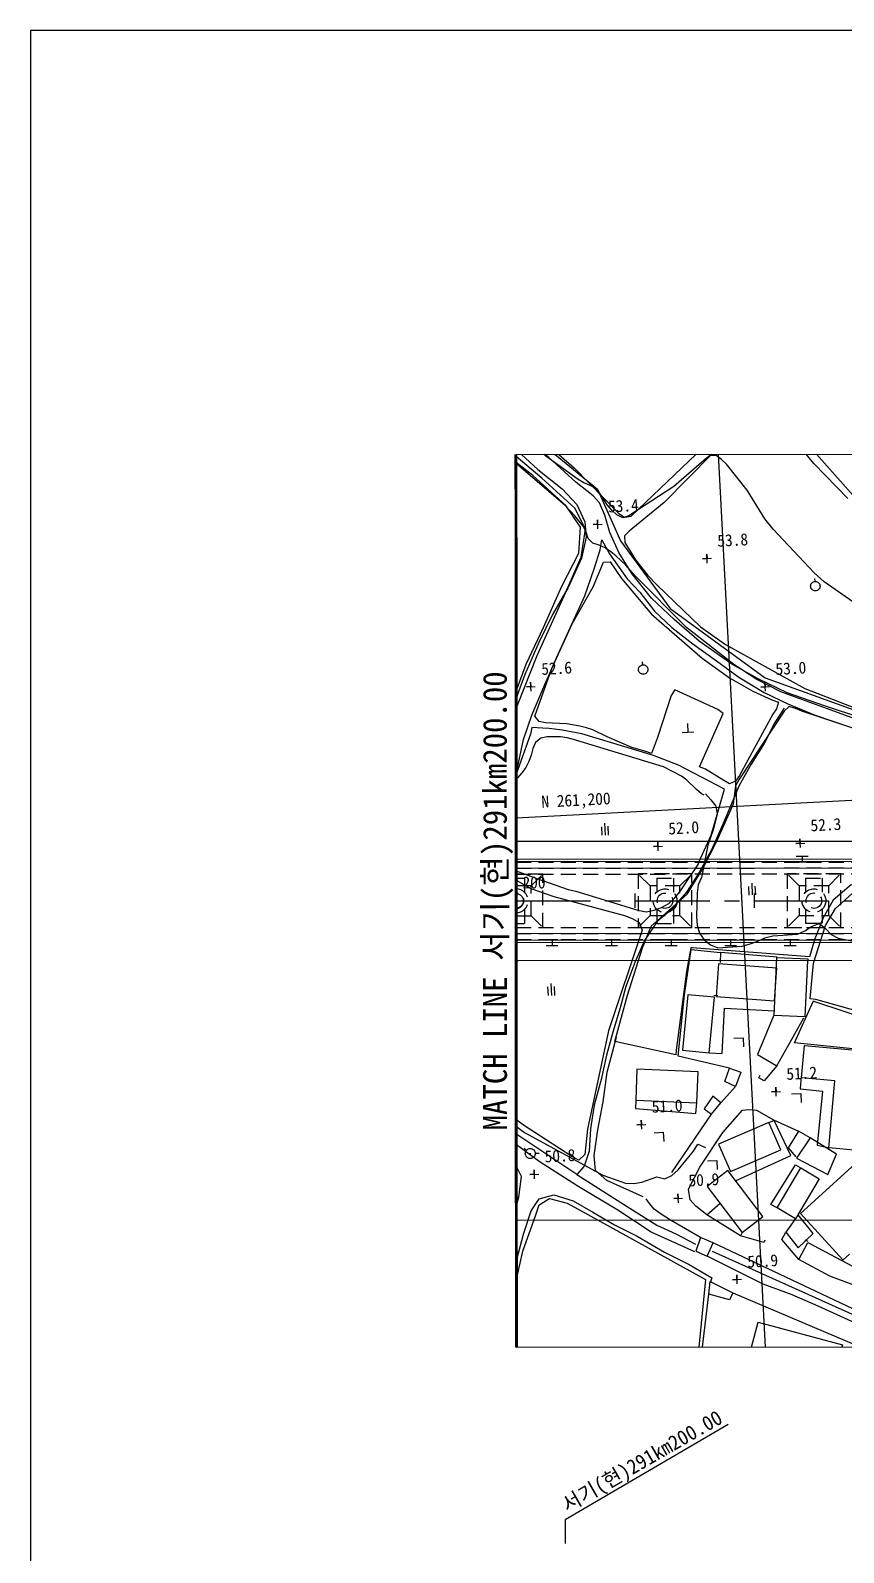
# Model space of a CAD drawing. Header units: millimetres. Extents: x 6886 to 7682, y 1103 to 1810.
# Drawn here: x 6885.9 to 7022.4, y 1363.4 to 1619.1 of the extents above; entities that cross this region are included whole.
import ezdxf
from ezdxf.enums import TextEntityAlignment as Align
from ezdxf.xclip import XClip

# ---------------------------------------------------------------- set-up
doc = ezdxf.new("R2010")
doc.units = ezdxf.units.MM
doc.header["$LTSCALE"] = 10
doc.header["$MEASUREMENT"] = 0
doc.header["$XCLIPFRAME"] = 2
for name, pattern in [('A-CENTR01', [2, 1.25, -0.25, 0.25, -0.25]), ('CENTER', [2, 1.25, -0.25, 0.25, -0.25]), ('DASHED2', [0.375, 0.25, -0.125]), ('HIDDEN', [0.375, 0.25, -0.125])]:
    doc.linetypes.add(name, pattern=pattern)
for name, color, linetype in [('TN-MACL', 6, 'A-CENTR01'), ('TZ-BASE', 253, 'Continuous'), ('TZ-CABL', 4, 'Continuous'), ('TZ-LEAL', 1, 'Continuous'), ('TZ-LEAT', 3, 'Continuous')]:
    doc.layers.add(name, color=color, linetype=linetype)
doc.layers.add('TX-PAPR', color=2, linetype='Continuous', plot=False)
doc.styles.add('GHS', font='GulimChe.ttf')
doc.styles.add('GUL', font='GulimChe.ttf')
doc.styles.add('굴림체', font='GulimChe.ttf')
doc.linetypes.add('ZIGZAG', pattern='A,0.0001,-0.2,[131,ltypeshp.shx,S=0.2,R=0,X=-0.2,Y=0],-0.4,[131,ltypeshp.shx,S=0.2,R=180,X=0.2,Y=0],-0.2', length=0.8001)

# ---------------------------------------------------------------- blocks, each defined once
blk = doc.blocks.new('JD-4F4DFDFGR14')
at = {"layer": 'TZ-BASE'}
for p, q in [((30.52, 139.35), (48.98, -210.52)), ((19.29, 64.62, -27.64), (43.33, 87.43, -27.64)), ((-0.02, 80.41, -82.75), (13.67, 69.14, -82.75)), ((38.24, 80.51, -29.64), (24.87, 66.89, -29.64)), ((50, 73.47, -29.64), (43.21, 81.67, -29.64)), ((45.26, 80.89, -29.64), (86.6, 34.15, -29.64)), ((5.48, 74.47, -30.97), (0.16, 78.92, -30.97)), ((3.5, 78.17, -27.64), (9.82, 72.68, -27.64)), ((0.05, 74.59, 13.07), (-0.04, 74.67, 13.07)), ((-0.02, 75.85, -31.93), (3.65, 72.44, -31.93)), ((4.29, 71.03, -32.93), (-0.02, 74.65, -32.93)), ((4.98, 74.71, -30.64), (3.4, 76.31, -30.64)), ((10.41, 70.77, -30.64), (4.98, 74.71, -30.64)), ((10.04, 70.31, -30.97), (5.48, 74.47, -30.97)), ((32.45, 74.75, -30.64), (31.57, 74.05, -30.64)), ((33.58, 74.8, -30.64), (32.45, 74.75, -30.64)), ((34.48, 74.12, -30.64), (33.58, 74.8, -30.64)), ((0.05, 73.57, 12.09), (-0.04, 73.64, 12.09)), ((0.05, 73.4, 14.36), (-0.04, 73.48, 14.36)), ((2.78, 71.43, -33.9), (-0.02, 73.63, -33.9)), ((8.31, 66.34, -31.64), (-0.02, 73.46, -31.64)), ((3.65, 72.44, -31.93), (7.74, 69.21, -31.93)), ((9.82, 72.68, -27.64), (17.25, 65.09, -27.64)), ((31.57, 74.05, -30.64), (26.49, 69.63, -30.64)), ((35.33, 73.38, -30.64), (34.48, 74.12, -30.64)), ((38.79, 68.99, -30.64), (35.33, 73.38, -30.64)), ((55.68, 67.61, -29.64), (50, 73.47, -29.64)), ((8.35, 66.43, -33.9), (2.78, 71.43, -33.9)), ((9.85, 65.95, -32.93), (4.29, 71.03, -32.93)), ((7.74, 69.21, -31.93), (10.19, 66.6, -31.93)), ((12.91, 68.06, -30.97), (10.04, 70.31, -30.97)), ((11.39, 70.21, -30.64), (10.41, 70.77, -30.64)), ((12.43, 69.78, -30.64), (11.39, 70.21, -30.64)), ((13.43, 69.26, -30.64), (12.43, 69.78, -30.64)), ((14.13, 68.39, -30.64), (13.43, 69.26, -30.64)), ((13.67, 69.14, -82.75), (17.53, 60.5, -82.75)), ((26.49, 69.63, -30.64), (18.95, 64.69, -30.64)), ((10.19, 66.6, -31.93), (11.54, 63.68, -31.93)), ((14.01, 66.87, -30.97), (12.91, 68.06, -30.97)), ((14.87, 64.79, -30.97), (14.01, 66.87, -30.97)), ((15.35, 66.49, -30.64), (14.13, 68.39, -30.64)), ((16.09, 65.62, -30.64), (15.35, 66.49, -30.64)), ((24.87, 66.89, -29.64), (18.98, 62.08, -29.64)), ((41.75, 64.2, -30.64), (38.79, 68.99, -30.64)), ((9.87, 64.69, -31.64), (8.31, 66.34, -31.64)), ((10.78, 62.79, -33.9), (8.35, 66.43, -33.9)), ((11.66, 62.46, -32.93), (9.85, 65.95, -32.93)), ((11.24, 62.93, -31.64), (9.87, 64.69, -31.64)), ((13.72, 62.51, -31.28), (13.65, 64, -31.28)), ((13.65, 64, -31.28), (13.68, 63.25, -31.28)), ((15.73, 61.88, -30.97), (14.87, 64.79, -30.97)), ((16.88, 64.82, -30.64), (16.09, 65.62, -30.64)), ((17.91, 64.32, -30.64), (16.88, 64.82, -30.64)), ((17.25, 65.09, -27.64), (18.17, 64.46, -27.64)), ((18.95, 64.69, -30.64), (17.91, 64.32, -30.64)), ((18.17, 64.46, -27.64), (19.29, 64.62, -27.64)), ((43.15, 62.45, -30.64), (41.75, 64.2, -30.64)), ((10.55, 58.41, -33.9), (10.78, 62.79, -33.9)), ((10.89, 57.75, -32.93), (11.66, 62.46, -32.93)), ((11.74, 61.94, -31.64), (11.24, 62.93, -31.64)), ((11.54, 63.68, -31.93), (11.75, 61.11, -31.93)), ((12.08, 60.88, -31.64), (11.74, 61.94, -31.64)), ((12.94, 63.21, -31.28), (14.43, 63.29, -31.28)), ((13.68, 63.25, -31.28), (12.94, 63.21, -31.28)), ((17.24, 58.54, -30.97), (15.73, 61.88, -30.97)), ((18.98, 62.08, -29.64), (18.18, 61.29, -29.64)), ((50.05, 55.09, -30.64), (43.15, 62.45, -30.64)), ((11.75, 61.11, -31.93), (10.97, 57.55, -31.93)), ((12.87, 60.08, -31.64), (12.08, 60.88, -31.64)), ((13.95, 59.75, -31.64), (12.87, 60.08, -31.64)), ((13.18, 55.96, -31.93), (14.13, 58.99, -31.93)), ((14.97, 59.28, -31.64), (13.95, 59.75, -31.64)), ((14.13, 58.99, -31.93), (14.4, 60.64, -31.93)), ((14.4, 60.64, -31.93), (15.68, 58.29, -31.93)), ((15.89, 58.65, -31.64), (14.97, 59.28, -31.64)), ((17.53, 60.5, -82.75), (25.88, 49.1, -82.75)), ((18.18, 61.29, -29.64), (18.27, 60.18, -29.64)), ((18.27, 60.18, -29.64), (20.06, 57.31, -29.64)), ((7.66, 52.84, -33.9), (10.55, 58.41, -33.9)), ((8.08, 51.26, -32.93), (10.89, 57.75, -32.93)), ((10.97, 57.55, -31.93), (8.73, 52.66, -31.93)), ((12.93, 52.76, -31.64), (14.67, 56.9, -31.64)), ((14.67, 56.9, -31.64), (15.81, 56.95, -31.64)), ((15.68, 58.29, -31.93), (18.67, 54.11, -31.93)), ((15.81, 56.95, -31.64), (17.71, 54.13, -31.64)), ((16.76, 57.96, -31.64), (15.89, 58.65, -31.64)), ((18.41, 56.38, -31.64), (16.76, 57.96, -31.64)), ((19.43, 55, -30.97), (17.24, 58.54, -30.97)), ((19.9, 54.71, -31.64), (18.41, 56.38, -31.64)), ((20.06, 57.31, -29.64), (22.13, 54.68, -29.64)), ((31.3, 57.46, -30.83), (32.8, 57.54, -30.83)), ((32.05, 57.5, -30.83), (31.3, 57.46, -30.83)), ((32.09, 56.75, -30.83), (32.01, 58.25, -30.83)), ((32.01, 58.25, -30.83), (32.05, 57.5, -30.83)), ((11.55, 51.23, -31.93), (13.18, 55.96, -31.93)), ((17.71, 54.13, -31.64), (22.75, 48.14, -31.64)), ((18.67, 54.11, -31.93), (20.78, 51.85, -31.93)), ((22.75, 50.87, -30.97), (19.43, 55, -30.97)), ((28.62, 45.92, -31.64), (19.9, 54.71, -31.64)), ((22.13, 54.68, -29.64), (23.66, 53.01, -29.64)), ((51.74, 53.61, -30.64), (50.05, 55.09, -30.64)), ((50.2, 53.64, -29.88), (50.15, 54.15, -29.88)), ((3.55, 41.19, -32.93), (8.08, 51.26, -32.93)), ((4.59, 45.92, -33.9), (7.66, 52.84, -33.9)), ((8.73, 52.66, -31.93), (6.11, 48.11, -31.93)), ((9.41, 46.58, -31.93), (11.55, 51.23, -31.93)), ((9.43, 46.52, -31.64), (12.93, 52.76, -31.64)), ((20.78, 51.85, -31.93), (23.25, 48.69, -31.93)), ((23.66, 53.01, -29.64), (30.95, 46.04, -29.64)), ((59.11, 48.46, -30.64), (51.74, 53.61, -30.64)), ((699.99, 50.79), (0.01, 13.87)), ((26.51, 47.27, -30.97), (22.75, 50.87, -30.97)), ((23.25, 48.69, -31.93), (26.13, 45.9, -31.93)), ((25.88, 49.1, -82.75), (41.8, 37.44, -82.75)), ((6.11, 48.11, -31.93), (3.83, 43.4, -31.93)), ((5.99, 39.02, -31.64), (9.43, 46.52, -31.64)), ((7.07, 41.42, -31.93), (9.41, 46.58, -31.93)), ((22.75, 48.14, -31.64), (31.24, 40.76, -31.64)), ((30.75, 43.63, -30.97), (26.51, 47.27, -30.97)), ((30.95, 46.04, -29.64), (35.13, 43.08, -29.64)), ((1.7, 39.75, -33.9), (4.59, 45.92, -33.9)), ((26.13, 45.9, -31.93), (29.65, 43.19, -31.93)), ((36.58, 39.69, -31.64), (28.62, 45.92, -31.64)), ((36.21, 39.74, -30.97), (30.75, 43.63, -30.97)), ((0.24, 32.87, -32.93), (3.55, 41.19, -32.93)), ((3.83, 43.4, -31.93), (1.46, 38.03, -31.93)), ((4.79, 36.32, -31.93), (7.07, 41.42, -31.93)), ((29.65, 43.19, -31.93), (33.67, 40.33, -31.93)), ((35.13, 43.08, -29.64), (48.5, 35.69, -29.64)), ((0, 35.2, -33.9), (1.7, 39.75, -33.9)), ((3.15, 31, -31.64), (5.99, 39.02, -31.64)), ((21.29, 39.62, -31.54), (21.24, 40.14, -31.54)), ((31.24, 40.76, -31.64), (35.82, 37.49, -31.64)), ((33.67, 40.33, -31.93), (37.37, 37.58, -31.93)), ((40.62, 37.27, -30.97), (36.21, 39.74, -30.97)), ((40.43, 37.16, -31.64), (36.58, 39.69, -31.64)), ((1.46, 38.03, -31.93), (0, 34.07, -31.93)), ((1.72, 35.93, -32.09), (3.22, 36.01, -32.09)), ((2.47, 35.97, -32.09), (1.72, 35.93, -32.09)), ((2.51, 35.22, -32.09), (2.43, 36.72, -32.09)), ((2.43, 36.72, -32.09), (2.47, 35.97, -32.09)), ((2.64, 31.2, -31.93), (4.79, 36.32, -31.93)), ((35.82, 37.49, -31.64), (39.76, 35.23, -31.64)), ((37.37, 37.58, -31.93), (41.65, 34.98, -31.93)), ((44.46, 35.09, -31.64), (40.43, 37.16, -31.64)), ((45.5, 34.94, -30.97), (40.62, 37.27, -30.97)), ((41.07, 35.92, -31.66), (42.56, 35.99, -31.66)), ((41.82, 35.95, -31.66), (41.07, 35.92, -31.66)), ((41.86, 35.21, -31.66), (41.78, 36.7, -31.66)), ((41.78, 36.7, -31.66), (41.82, 35.95, -31.66)), ((41.8, 37.44, -82.75), (57.93, 31.64, -82.75)), ((-0.02, 35.14, 12.09), (0.03, 35.28, 12.09)), ((0.03, 34.15, 14.07), (-0.02, 34.01, 14.07)), ((26.04, 34.52, -31.64), (23.75, 27.43, -31.64)), ((26.67, 35.44, -31.64), (26.04, 34.52, -31.64)), ((33.88, 32.12, -31.64), (26.67, 35.44, -31.64)), ((39.76, 35.23, -31.64), (42.91, 33.77, -31.64)), ((41.65, 34.98, -31.93), (45.6, 33.08, -31.93)), ((42.91, 33.77, -31.64), (44.07, 33.35, -31.64)), ((44.07, 33.35, -31.64), (43.74, 32.27, -31.64)), ((61.39, 28.93, -31.64), (44.46, 35.09, -31.64)), ((51.79, 32.77, -30.97), (45.5, 34.94, -30.97)), ((48.5, 35.69, -29.64), (59.01, 31.56, -29.64)), ((-0.02, 32.18, 13.07), (0.03, 32.31, 13.07)), ((0, 32.23, -32.93), (0.24, 32.87, -32.93)), ((1.24, 27.08, -31.93), (2.64, 31.2, -31.93)), ((3.85, 30.13, -31.64), (3.15, 31, -31.64)), ((30.79, 22.54, -31.64), (34.78, 31.45, -31.64)), ((34.78, 31.45, -31.64), (33.88, 32.12, -31.64)), ((44.98, 31.84, -32.64), (37.4, 20.34, -32.64)), ((43.11, 31.35, -31.64), (37.48, 21.05, -31.64)), ((43.74, 32.27, -31.64), (43.11, 31.35, -31.64)), ((45, 32.36, -31.85), (43.44, 29.98, -31.85)), ((45.85, 32.66, -32.64), (44.98, 31.84, -32.64)), ((45.6, 33.08, -31.93), (50.19, 31.19, -31.93)), ((46.93, 32.33, -32.64), (45.85, 32.66, -32.64)), ((47.95, 31.86, -32.64), (46.93, 32.33, -32.64)), ((61.22, 27.44, -32.64), (47.95, 31.86, -32.64)), ((50.19, 31.19, -31.93), (55.81, 29.31, -31.93)), ((58.04, 30.71, -30.97), (51.79, 32.77, -30.97)), ((2.62, 29.13, -32.64), (2.39, 28, -32.64)), ((4.42, 29, -32.64), (2.62, 29.13, -32.64)), ((4.94, 29.88, -31.64), (3.85, 30.13, -31.64)), ((5.54, 28.96, -32.64), (4.42, 29, -32.64)), ((8.49, 29.73, -31.64), (4.94, 29.88, -31.64)), ((7.75, 28.68, -32.64), (5.54, 28.96, -32.64)), ((11.05, 28.07, -32.64), (7.75, 28.68, -32.64)), ((10.7, 29.36, -31.64), (8.49, 29.73, -31.64)), ((11.8, 29.08, -31.64), (10.7, 29.36, -31.64)), ((12.86, 28.71, -31.64), (11.8, 29.08, -31.64)), ((15.29, 27.56, -31.64), (12.86, 28.71, -31.64)), ((27.87, 28.3, -31.69), (29.86, 28.41, -31.69)), ((28.89, 28.36, -31.69), (28.81, 29.82, -31.69)), ((43.44, 29.98, -31.85), (41.63, 26.46, -31.85)), ((2.39, 28, -32.64), (0.01, 21.31, -32.64)), ((0.25, 22.33, -31.93), (1.24, 27.08, -31.93)), ((2.78, 25.58, -32.64), (2.5, 24.48, -32.64)), ((3.26, 26.6, -32.64), (2.78, 25.58, -32.64)), ((4.12, 27.34, -32.64), (3.26, 26.6, -32.64)), ((5.22, 27.57, -32.64), (4.12, 27.34, -32.64)), ((7.45, 27.53, -32.64), (5.22, 27.57, -32.64)), ((8.55, 27.37, -32.64), (7.45, 27.53, -32.64)), ((9.63, 27.12, -32.64), (8.55, 27.37, -32.64)), ((24.77, 22.52, -32.64), (9.63, 27.12, -32.64)), ((23.07, 24.43, -32.64), (11.05, 28.07, -32.64)), ((19.44, 25.78, -31.64), (15.29, 27.56, -31.64)), ((21.62, 25.17, -31.64), (19.44, 25.78, -31.64)), ((23.75, 27.43, -31.64), (22.73, 24.77, -31.64)), ((41.63, 26.46, -31.85), (39.46, 22.97, -31.85)), ((2.13, 23.42, -32.64), (1.65, 22.4, -32.64)), ((2.5, 24.48, -32.64), (2.13, 23.42, -32.64)), ((22.73, 24.77, -31.64), (21.62, 25.17, -31.64)), ((27.24, 22.78, -32.64), (23.07, 24.43, -32.64)), ((-0.01, 21.61, 14.07), (0.03, 21.72, 14.07)), ((0.03, 21.37, 13.36), (-0.01, 21.26, 13.36)), ((0.03, 20.51, 13.36), (-0.01, 20.49, 13.36)), ((0.01, 21.67, -31.93), (0.25, 22.33, -31.93)), ((0.24, 20.66, -32.64), (0.01, 20.5, -32.64)), ((0.98, 21.5, -32.64), (0.24, 20.66, -32.64)), ((1.65, 22.4, -32.64), (0.98, 21.5, -32.64)), ((27.76, 20.96, -32.64), (24.77, 22.52, -32.64)), ((34.98, 18.74, -32.64), (27.24, 22.78, -32.64)), ((28.66, 20.28, -32.64), (27.76, 20.96, -32.64)), ((31.82, 22.12, -31.64), (30.79, 22.54, -31.64)), ((34.87, 20.22, -31.64), (31.82, 22.12, -31.64)), ((37.48, 21.05, -31.64), (36.85, 20.12, -31.64)), ((39.46, 22.97, -31.85), (37.47, 19.4, -31.85)), ((30.28, 18.69, -32.64), (28.66, 20.28, -32.64)), ((31.14, 18, -32.64), (30.28, 18.69, -32.64)), ((31.57, 17.73, -32.64), (31.14, 18, -32.64)), ((31.77, 17.98, -32.64), (32.68, 16.96, -32.64)), ((32.77, 11.04, -32.34), (34.98, 18.74, -32.34)), ((35.85, 19.65, -31.64), (34.87, 20.22, -31.64)), ((36.85, 20.12, -31.64), (35.85, 19.65, -31.64)), ((37.47, 19.4, -31.85), (36.02, 15.9, -31.85)), ((36.49, 16.29, -31.64), (36.89, 19.32, -31.64)), ((37.4, 20.34, -32.64), (36.86, 19.3, -32.64)), ((32.68, 16.96, -32.64), (33.51, 15.88, -32.64)), ((33.51, 15.88, -32.64), (33.77, 14.55, -32.64)), ((33.68, 10.02, -31.64), (36.49, 16.29, -31.64)), ((36.02, 15.9, -31.85), (34.6, 12.58, -31.85)), ((0.03, 13.87), (-0.01, 13.87)), ((14.86, 13.06, -32.85), (14.97, 11.05, -32.85)), ((33.77, 14.55, -32.64), (33.07, 11.91, -32.64)), ((14.31, 12.46, -32.85), (14.38, 11.02, -32.85)), ((15.53, 11.05, -32.85), (15.46, 12.52, -32.85)), ((30.74, 6.61, -32.34), (32.77, 11.04, -32.34)), ((33.07, 11.91, -32.64), (32.19, 9.34, -32.64)), ((34.6, 12.58, -31.85), (32.82, 8.57, -31.85)), ((47.74, 8.94, -32.36), (47.66, 10.43, -32.36)), ((47.66, 10.43, -32.36), (47.7, 9.69, -32.36)), ((-0.01, 10.01), (0.02, 10.01)), ((0.01, 10.01), (0.31, 10.01)), ((0.31, 10.01), (199.1, 10.11)), ((23.07, 9.12, -32.65), (24.56, 9.2, -32.65)), ((23.81, 9.16, -32.65), (23.07, 9.12, -32.65)), ((23.85, 8.41, -32.65), (23.77, 9.91, -32.65)), ((23.77, 9.91, -32.65), (23.81, 9.16, -32.65)), ((32.82, 8.57, -31.85), (30.76, 4.77, -31.85)), ((32.19, 9.34, -32.64), (31.13, 3.94, -32.64)), ((31.31, 5.3, -31.64), (33.68, 10.02, -31.64)), ((46.95, 9.65, -32.36), (48.45, 9.72, -32.36)), ((47.7, 9.69, -32.36), (46.95, 9.65, -32.36)), ((0.05, 7.01), (74.95, 7.05)), ((0.05, -6.99), (0.05, 7.01)), ((0.05, 6.61), (74.95, 6.65)), ((27.5, 1.53, -32.64), (30.59, 6.11, -32.64)), ((28.69, 1.1, -31.64), (31.31, 5.3, -31.64)), ((30.59, 6.11, -32.34), (30.74, 6.61, -32.34)), ((47.02, 7.53), (49.02, 7.53)), ((47.02, 6.53), (49.02, 6.53)), ((48.02, 7.53), (48.02, 6.53)), ((0, 5.03, 13.36), (0.02, 5.02, 13.36)), ((0, 3.5, 12.36), (0.02, 3.48, 12.36)), ((0, 3.5, 12.36), (0.02, 3.48, 12.36)), ((0.02, 5.02, -32.64), (3.5, 3.73, -32.64)), ((0.02, 3.48, -33.64), (2.47, 2.1, -33.64)), ((3.5, 3.73, -32.64), (8.72, 1.93, -32.64)), ((30.76, 4.77, -31.85), (28.63, 1.46, -31.85)), ((30.57, 2.7, -32.64), (30.38, 1.34, -32.64)), ((31.13, 3.94, -32.64), (30.57, 2.7, -32.64)), ((39.56, 3, -32.47), (39.66, 0.99, -32.47)), ((56.32, 2.75, -31.64), (53.25, 0.14, -31.64)), ((2.47, 2.1, -33.64), (6.32, 0.71, -33.64)), ((6.32, 0.71, -33.64), (18.18, -2.44, -33.64)), ((8.72, 1.93, -32.64), (10.04, 1.61, -32.64)), ((10.04, 1.61, -32.64), (20.46, -1.59, -32.64)), ((20, -1.19), (20, 1.21)), ((25.24, -1.97, -31.64), (28.69, 1.1, -31.64)), ((25.64, -0.47, -32.64), (26.62, 0.49, -32.64)), ((28.63, 1.46, -31.85), (25.98, -1.57, -31.85)), ((26.62, 0.49, -32.64), (27.5, 1.53, -32.64)), ((30.38, 1.34, -32.64), (30.31, -2.7, -32.64)), ((39, 2.4, -32.47), (39.08, 0.96, -32.47)), ((40, -1.18), (40, 1.22)), ((40.23, 0.99, -32.47), (40.15, 2.46, -32.47)), ((53.25, 0.14, -31.64), (51.54, -2.87, -31.64)), ((53.65, -1.27, -32.32), (56.41, 1.23, -32.32)), ((18.18, -2.44, -33.64), (19.47, -2.95, -33.64)), ((20.46, -1.59, -32.64), (21.82, -1.82, -32.64)), ((21.82, -1.82, -32.64), (23.15, -1.56, -32.64)), ((22.68, -4.24, -31.64), (25.24, -1.97, -31.64)), ((23.15, -1.56, -32.64), (24.43, -1.13, -32.64)), ((25.98, -1.57, -31.85), (23.67, -3.46, -31.85)), ((24.43, -1.13, -32.64), (25.64, -0.47, -32.64)), ((51.93, -4.15, -32.32), (53.65, -1.27, -32.32)), ((21.15, -4.91, -33.64), (15.52, -21.85, -33.64)), ((19.47, -2.95, -33.64), (20.63, -3.64, -33.64)), ((20.63, -3.64, -33.64), (21.15, -4.91, -33.64)), ((21.24, -7.91, -31.64), (22.68, -4.24, -31.64)), ((23.67, -3.46, -31.85), (21.57, -6.64, -31.85)), ((30.31, -2.7, -32.64), (30.39, -4.09, -32.64)), ((30.39, -4.09, -32.64), (30.79, -5.41, -32.64)), ((47.26, -5.6, -32.64), (48.49, -5.03, -32.64)), ((48.49, -5.03, -32.64), (49.61, -4.29, -32.64)), ((49.61, -4.29, -32.64), (50.88, -3.81, -32.64)), ((49.93, -10.46, -32.32), (51.93, -4.15, -32.32)), ((51.54, -2.87, -31.64), (50.18, -6.37, -31.64)), ((50.88, -3.81, -32.64), (51.96, -4.64, -32.64)), ((51.96, -4.64, -32.64), (52.88, -5.67, -32.64)), ((0.05, -6.59), (74.95, -6.55)), ((0.05, -6.99), (74.95, -6.95)), ((5.02, -6.49), (7.02, -6.49)), ((5.02, -7.49), (7.02, -7.49)), ((6.02, -6.49), (6.02, -7.49)), ((15.02, -6.49), (17.02, -6.48)), ((15.02, -7.49), (17.02, -7.48)), ((16.02, -6.48), (16.02, -7.48)), ((21.57, -6.64, -31.85), (19.91, -10.37, -31.85)), ((25.02, -6.48), (27.02, -6.48)), ((25.02, -7.48), (27.02, -7.48)), ((26.02, -6.48), (26.02, -7.48)), ((30.79, -5.41, -32.64), (31.57, -6.53, -32.64)), ((31.57, -6.53, -32.64), (32.61, -7.41, -32.64)), ((32.61, -7.41, -32.64), (33.89, -7.88, -32.64)), ((33.89, -7.88, -32.64), (37.96, -7.63, -32.64)), ((35.02, -6.48), (37.02, -6.47)), ((35.02, -7.48), (37.02, -7.47)), ((36.02, -6.47), (36.02, -7.47)), ((37.96, -7.63, -32.64), (39.29, -7.24, -32.64)), ((39.29, -7.24, -32.64), (40.56, -6.76, -32.64)), ((40.56, -6.76, -32.64), (41.78, -6.19, -32.64)), ((41.78, -6.19, -32.64), (43.11, -5.85, -32.64)), ((43.11, -5.85, -32.64), (47.26, -5.6, -32.64)), ((45.02, -6.47), (47.02, -6.47)), ((45.02, -7.47), (47.02, -7.47)), ((46.02, -6.47), (46.02, -7.47)), ((50.18, -6.37, -31.64), (49.24, -9.38, -31.64)), ((52.88, -5.67, -32.64), (54.08, -6.27, -32.64)), ((54.08, -6.27, -32.64), (59.44, -7.34, -32.64)), ((0.01, -9.99), (0.03, -9.99)), ((0.03, -9.99), (0.32, -9.99)), ((0.32, -9.99), (197.91, -9.89)), ((18.71, -15.83, -31.64), (21.24, -7.91, -31.64)), ((28.26, -15.79, -31.31), (29.38, -8.19, -31.31)), ((29.32, -7.88, -31.64), (28.61, -11.87, -31.64)), ((29.54, -7.91, -31.64), (29.32, -7.88, -31.64)), ((29.38, -8.19, -31.31), (34.34, -8.66, -31.31)), ((49.24, -9.38, -31.64), (29.54, -7.91, -31.64)), ((34.34, -8.66, -29.99), (34.27, -10.37, -29.99)), ((43.82, -9.48, -29.99), (34.34, -8.66, -29.99)), ((43.35, -19.23, -29.63), (43.8, -9.52, -29.63)), ((43.8, -9.52, -29.63), (48.99, -9.76, -29.63)), ((48.91, -10.03, -29.63), (48.48, -19.46, -29.63)), ((49.01, -10.03, -29.63), (48.91, -10.03, -29.63)), ((48.99, -9.76, -29.63), (49.01, -10.03, -29.63)), ((19.91, -10.37, -31.85), (18.44, -14.36, -31.85)), ((28.61, -11.87, -31.64), (26.89, -25.08, -31.64)), ((33.97, -10.6, -29.52), (33.57, -16.09, -29.52)), ((43.8, -11.33, -29.52), (33.97, -10.6, -29.52)), ((43.39, -16.82, -29.52), (43.8, -11.33, -29.52)), ((49.35, -16.47, -32.32), (49.93, -10.46, -32.32)), ((5.28, -14.46, -32.85), (5.35, -15.91, -32.85)), ((5.83, -13.87, -32.85), (5.94, -15.88, -32.85)), ((6.5, -15.87, -32.85), (6.43, -14.4, -32.85)), ((18.44, -14.36, -31.85), (17.44, -17.96, -31.85)), ((16.57, -23.63, -31.64), (18.71, -15.83, -31.64)), ((27.22, -26.09, -31.31), (28.26, -15.79, -31.31)), ((28.82, -15.76, -31), (27.91, -25.07, -31)), ((33.3, -16.2, -31), (28.82, -15.76, -31)), ((32.39, -25.51, -31), (33.3, -16.2, -31)), ((33.88, -15.91, -29.99), (33.21, -15.95, -29.99)), ((33.57, -16.09, -29.52), (43.39, -16.82, -29.52)), ((46.74, -23.85, -29.92), (49.91, -16.79, -29.92)), ((50.34, -16.59, -32.32), (49.35, -16.47, -32.32)), ((49.91, -16.79, -29.92), (49.95, -16.79, -29.92)), ((49.95, -16.83, -29.92), (49.91, -16.84, -29.92)), ((49.91, -16.84, -29.92), (60.3, -20.25, -29.92)), ((49.95, -16.79, -29.92), (49.95, -16.83, -29.92)), ((59.65, -19.22, -32.32), (50.34, -16.59, -32.32)), ((17.44, -17.96, -31.85), (16.25, -22.03, -31.85)), ((34.59, -25.65, -31.11), (34.99, -18, -31.11)), ((34.99, -18, -31.11), (43.41, -18.48, -31.11)), ((43.27, -19.21, -29.94), (40.53, -25.83, -29.94)), ((48.48, -19.46, -29.63), (43.35, -19.23, -29.63)), ((43.78, -27.7, -29.94), (48.33, -19.67, -29.94)), ((15.52, -21.85, -33.64), (11.97, -38.35, -33.64)), ((16.25, -22.03, -31.85), (15.18, -25.91, -31.85)), ((15.31, -28.77, -33.73), (16.84, -22.89, -33.73)), ((36.57, -23.09, -31.64), (38.11, -23, -31.64)), ((38.11, -23, -31.64), (38.19, -24.52, -31.64)), ((26.8, -25.89, -31.64), (16.57, -23.63, -31.64)), ((26.89, -25.08, -31.64), (26.8, -25.89, -31.64)), ((27.91, -25.07, -31), (32.39, -25.51, -31)), ((32.39, -25.51, -31.11), (34.59, -25.65, -31.11)), ((59.79, -25.2, -29.92), (46.74, -23.85, -29.92)), ((47.93, -29.72, -29.83), (48.41, -24.3, -29.83)), ((48.41, -24.3, -29.83), (58.89, -25.24, -29.83)), ((15.18, -25.91, -31.85), (14.26, -30, -31.85)), ((35.84, -28.13, -31.31), (27.22, -26.09, -31.31)), ((40.53, -25.83, -29.94), (43.78, -27.7, -29.94)), ((43.78, -27.7, -30.93), (41.64, -30.21, -30.93)), ((14.26, -30, -31.85), (13.08, -34.29, -31.85)), ((14.62, -33.75, -33.73), (15.31, -28.77, -33.73)), ((20.29, -28.26, -31.06), (20.07, -33.45, -31.06)), ((30.57, -28.71, -31.06), (20.29, -28.26, -31.06)), ((30.34, -33.9, -31.06), (30.57, -28.71, -31.06)), ((35.05, -30.33, -31.15), (35.84, -28.13, -31.15)), ((36.86, -31.19, -31.15), (35.05, -30.33, -31.15)), ((35.84, -28.13, -31.15), (37.72, -28.8, -31.15)), ((37.72, -28.8, -31.15), (36.86, -31.19, -31.15)), ((40.76, -29.72, -30.93), (41, -29.3, -30.93)), ((41.64, -30.21, -30.93), (40.76, -29.72, -30.93)), ((47.88, -29.43, -29.81), (47.69, -31.55, -29.81)), ((53.52, -30.23, -29.83), (47.93, -29.72, -29.83)), ((52.51, -41.5, -29.83), (53.52, -30.23, -29.83)), ((33.05, -32.78, -31.73), (31.56, -34.94, -31.73)), ((34.37, -33.92, -31.73), (33.05, -32.78, -31.73)), ((34.37, -33.92, -32.23), (36.86, -31.19, -32.23)), ((42.89, -32.1, -33.44), (44.39, -32.02, -33.44)), ((43.64, -32.06, -33.44), (42.89, -32.1, -33.44)), ((43.68, -32.81, -33.44), (43.6, -31.31, -33.44)), ((43.6, -31.31, -33.44), (43.64, -32.06, -33.44)), ((46.24, -32.43, -31.69), (47.78, -32.34, -31.69)), ((47.69, -31.55, -29.81), (51.44, -31.96, -29.81)), ((47.78, -32.34, -31.69), (47.86, -33.86, -31.69)), ((51.44, -31.96, -29.81), (50.54, -41.03, -29.81)), ((13.08, -34.29, -31.85), (12.51, -38.32, -31.85)), ((13.73, -38.47, -33.73), (14.62, -33.75, -33.73)), ((20.07, -33.45, -31.17), (20.02, -34.86, -31.17)), ((20.02, -34.86, -31.17), (30.17, -35.69, -31.17)), ((20.07, -33.45, -31.06), (30.34, -33.9, -31.06)), ((30.17, -35.69, -31.17), (30.34, -33.9, -31.17)), ((31.56, -34.94, -31.73), (32.78, -35.81, -31.73)), ((32.78, -35.81, -31.73), (34.37, -33.92, -31.73)), ((34.71, -38.92, -31.73), (38.03, -35.13, -31.73)), ((38.03, -35.13, -31.73), (39.01, -35.03, -31.73)), ((39.01, -35.03, -31.73), (40.36, -35.13, -31.73)), ((40.36, -35.13, -31.73), (43.2, -36.8, -31.73)), ((1.07, -37.56, -33.64), (0.04, -36.77, -33.64)), ((0.04, -37.91, -33.64), (1.42, -38.89, -33.64)), ((9.33, -42.95, -33.64), (1.07, -37.56, -33.64)), ((11.97, -38.35, -33.64), (11.51, -42.59, -33.64)), ((12.51, -38.32, -31.85), (12.28, -42.05, -31.85)), ((20.29, -37.62, -33.62), (21.79, -37.54, -33.62)), ((21.04, -37.58, -33.62), (20.29, -37.62, -33.62)), ((21.08, -38.33, -33.62), (21, -36.83, -33.62)), ((21, -36.83, -33.62), (21.04, -37.58, -33.62)), ((26.14, -45.62, -32.23), (32.78, -35.81, -32.23)), ((42.45, -37.23, -31.06), (34, -40.87, -31.06)), ((44.42, -41.8, -31.06), (42.45, -37.23, -31.06)), ((43.34, -36.88, -31.13), (42.56, -37.24, -31.13)), ((43.2, -36.8, -31.73), (47.4, -38.7, -31.73)), ((46.12, -42.77, -31.13), (43.34, -36.88, -31.13)), ((0.09, -39.24, -31.85), (0.04, -39.2, -31.85)), ((10.18, -45.95, -31.85), (0.09, -39.24, -31.85)), ((1.42, -38.89, -33.64), (14.54, -46.05, -33.64)), ((13.09, -42.77, -33.73), (13.73, -38.47, -33.73)), ((23.16, -38.96, -31.64), (24.7, -38.88, -31.64)), ((24.7, -38.88, -31.64), (24.78, -40.4, -31.64)), ((29.78, -42.04, -33.64), (30.52, -40.88, -33.64)), ((30.52, -40.88, -33.64), (31.77, -41.43, -33.64)), ((30.84, -44.72, -31.73), (34.71, -38.92, -31.73)), ((34, -40.87, -31.06), (35.97, -45.44, -31.06)), ((47.4, -38.7, -31.11), (45.68, -41.5, -31.11)), ((49.39, -39.8, -30.82), (47.08, -43.21, -30.82)), ((49.39, -39.8, -31.11), (47.4, -38.7, -31.11)), ((53.77, -42.54, -30.82), (49.39, -39.8, -30.82)), ((3.86, -43.77, -33.59), (0.04, -40.96, -33.59)), ((1.35, -41.52, -33.12), (1.74, -41.89, -33.12)), ((2.26, -42.45, -33.12), (2.46, -42.46, -33.12)), ((2.37, -42.38, -33.12), (2.37, -42.53, -33.12)), ((3.21, -42.4, -33.12), (3.88, -42.39, -33.12)), ((10.53, -43.55, -33.64), (9.33, -42.95, -33.64)), ((11.51, -42.59, -33.64), (10.53, -43.55, -33.64)), ((12.28, -42.05, -31.85), (11.4, -44.57, -31.85)), ((13.33, -45.31, -33.73), (13.09, -42.77, -33.73)), ((27.19, -45.2, -33.64), (29.78, -42.04, -33.64)), ((35.97, -45.44, -31.06), (44.42, -41.8, -31.06)), ((36.95, -47, -31.13), (46.12, -42.77, -31.13)), ((45.68, -41.5, -31.11), (46.98, -42.99, -31.11)), ((47.08, -43.21, -30.82), (52.36, -45.95, -30.82)), ((50.54, -41.03, -29.81), (52.59, -41.49, -29.81)), ((52.36, -45.95, -30.82), (53.77, -42.54, -30.82)), ((57.4, -41.94, -29.83), (52.51, -41.5, -29.83)), ((0.21, -44.97, -33.26), (0.04, -44.86, -33.26)), ((0.92, -46.32, -33.26), (0.21, -44.97, -33.26)), ((2.3, -45.97, -33.84), (3.8, -45.89, -33.84)), ((3.05, -45.93, -33.84), (2.3, -45.97, -33.84)), ((3.09, -46.67, -33.84), (3.01, -45.18, -33.84)), ((3.01, -45.18, -33.84), (3.05, -45.93, -33.84)), ((10.25, -47.87, -33.59), (3.86, -43.77, -33.59)), ((11.4, -44.57, -31.85), (10.18, -45.95, -31.85)), ((10.18, -45.95, -31.85), (17.6, -50.67, -31.85)), ((15.23, -46.99, -33.73), (13.33, -45.31, -33.73)), ((26.17, -46.12, -33.64), (27.19, -45.2, -33.64)), ((28.95, -48.42, -31.73), (30.84, -44.72, -31.73)), ((35.56, -45.32, -30.97), (32.09, -47.98, -30.97)), ((32.15, -43.68, -31.69), (33.69, -43.6, -31.69)), ((33.69, -43.6, -31.69), (33.77, -45.11, -31.69)), ((41.45, -53.02, -30.97), (35.56, -45.32, -30.97)), ((42.79, -51, -30.61), (46.93, -44.34, -30.61)), ((43.81, -51.55, -30.55), (47.79, -44.86, -30.55)), ((46.93, -44.34, -30.61), (47.72, -44.79, -30.61)), ((57.52, -43.61, -28.08), (47.77, -52.5, -28.08)), ((47.79, -44.86, -30.55), (50.9, -46.71, -30.55)), ((0.45, -49.76, -33.26), (0.92, -46.32, -33.26)), ((17.09, -51.95, -33.59), (10.25, -47.87, -33.59)), ((14.54, -46.05, -33.64), (18.39, -47.43, -33.64)), ((21.31, -49.73, -33.73), (15.23, -46.99, -33.73)), ((18.39, -47.43, -33.64), (19.74, -47.49, -33.64)), ((19.74, -47.49, -33.64), (21.08, -47.27, -33.64)), ((21.08, -47.27, -33.64), (23.63, -46.36, -33.64)), ((23.63, -46.36, -33.64), (24.95, -46.68, -33.64)), ((24.95, -46.68, -33.64), (26.17, -46.12, -33.64)), ((29.2, -50.24, -31.73), (28.95, -48.42, -31.73)), ((32.09, -47.98, -30.97), (37.98, -55.68, -30.97)), ((50.9, -46.71, -30.55), (46.93, -53.4, -30.55)), ((0.45, -49.76, -31.73), (0.05, -49.67, -31.73)), ((0.05, -51.18, -31.73), (0.45, -49.76, -31.73)), ((700.05, -49.35), (0.06, -86.26)), ((2.52, -52.06, -33.48), (3.88, -50.05, -33.48)), ((3.24, -52.91, -32.88), (3.89, -51.04, -32.88)), ((3.88, -50.05, -33.48), (6.3, -49.37, -33.48)), ((3.89, -51.04, -32.88), (5.58, -49.99, -32.88)), ((5.58, -49.99, -32.88), (8.59, -50.8, -32.88)), ((6.3, -49.37, -33.48), (9.6, -50.38, -33.48)), ((8.59, -50.8, -32.88), (12.02, -52.7, -32.88)), ((9.6, -50.38, -33.48), (12.85, -52.3, -33.48)), ((17.6, -50.67, -31.85), (23.62, -54.48, -31.85)), ((22.37, -50.83, -33.46), (21.83, -50.06, -33.46)), ((23.19, -51.81, -33.46), (22.37, -50.83, -33.46)), ((26.46, -50, -33.77), (27.95, -49.92, -33.77)), ((27.2, -49.96, -33.77), (26.46, -50, -33.77)), ((27.24, -50.71, -33.77), (27.17, -49.21, -33.77)), ((27.17, -49.21, -33.77), (27.2, -49.96, -33.77)), ((30.16, -51.31, -31.73), (29.2, -50.24, -31.73)), ((32.04, -52.72, -31.02), (34.25, -50.8, -31.02)), ((43.95, -51.61, -30.61), (42.79, -51, -30.61)), ((0.03, -53.63), (500.03, -53.37)), ((1.13, -58.87, -32.88), (3.24, -52.91, -32.88)), ((1.23, -56, -33.48), (2.52, -52.06, -33.48)), ((12.02, -52.7, -32.88), (31.79, -63.6, -32.88)), ((12.85, -52.3, -33.48), (16.52, -54.41, -33.48)), ((22.7, -55.66, -33.59), (17.09, -51.95, -33.59)), ((24.36, -52.64, -33.46), (23.19, -51.81, -33.46)), ((25.94, -53.62, -33.46), (24.36, -52.64, -33.46)), ((30.96, -56.56, -33.46), (25.94, -53.62, -33.46)), ((32.04, -52.72, -31.73), (30.16, -51.31, -31.73)), ((37.68, -56.25, -31.02), (32.04, -52.72, -31.02)), ((37.98, -55.68, -30.97), (41.45, -53.02, -30.97)), ((46.93, -53.4, -30.55), (43.81, -51.55, -30.55)), ((47.38, -52.75, -30.32), (45.27, -55.66, -30.32)), ((49.86, -55.88, -30.32), (47.38, -52.75, -30.32)), ((47.77, -52.5, -28.08), (54.88, -60.29, -28.08)), ((0.13, -60.23, -33.48), (1.23, -56, -33.48)), ((16.52, -54.41, -33.48), (20.32, -56.34, -33.48)), ((27.13, -57.68, -33.59), (22.7, -55.66, -33.59)), ((23.62, -54.48, -31.85), (26.8, -55.95, -31.85)), ((26.8, -55.95, -31.85), (30.13, -57.68, -31.85)), ((37.98, -55.68, -31.02), (37.68, -56.25, -31.02)), ((41.6, -57.4, -31.98), (37.68, -56.25, -31.98)), ((44.62, -56.86, -31.11), (45.27, -55.66, -31.11)), ((45.27, -55.66, -30.32), (47.36, -58.31, -30.32)), ((47.36, -58.31, -30.32), (49.86, -55.88, -30.32)), ((20.32, -56.34, -33.48), (24.92, -59.02, -33.48)), ((29.98, -58.95, -33.59), (27.13, -57.68, -33.59)), ((30.96, -56.56, -33.46), (30.16, -58.85, -33.46)), ((33.08, -57.42, -33.46), (30.96, -56.56, -33.46)), ((32.09, -59.67, -33.46), (33.08, -57.42, -33.46)), ((60.88, -70.57, -33.59), (33.08, -57.42, -33.59)), ((41.76, -56.99, -31.98), (41.6, -57.4, -31.98)), ((47.47, -60.26, -31.11), (44.62, -56.86, -31.11)), ((47.47, -60.26, -30.79), (48.99, -57.39, -30.79)), ((49.04, -57.23, -31.11), (48.53, -56.99, -31.11)), ((48.99, -57.39, -30.79), (57.42, -61.85, -30.79)), ((0.05, -63.6, -32.88), (1.13, -58.87, -32.88)), ((0.05, -60.56, -33.48), (0.13, -60.23, -33.48)), ((24.92, -59.02, -33.48), (29.08, -61.06, -33.48)), ((29.08, -61.06, -33.48), (32.85, -63.31, -33.48)), ((30.16, -58.85, -33.46), (32.09, -59.67, -33.46)), ((36.99, -62.12, -33.53), (32.09, -59.67, -33.53)), ((32.94, -58.82, -33.64), (60.28, -71.18, -33.64)), ((52.7, -63.02, -30.79), (47.47, -60.26, -30.79)), ((54.88, -60.29, -28.08), (54.93, -60.29, -28.08)), ((54.93, -60.29, -28.08), (55.99, -59.32, -28.08)), ((31.79, -63.6, -32.88), (28.65, -95.96, -32.88)), ((32.85, -63.31, -33.48), (32.62, -64, -33.48)), ((36.33, -63.63, -33.77), (37.83, -63.55, -33.77)), ((37.08, -63.59, -33.77), (36.33, -63.63, -33.77)), ((41.48, -64.36, -33.53), (36.99, -62.12, -33.53)), ((37.12, -64.34, -33.77), (37.04, -62.84, -33.77)), ((37.04, -62.84, -33.77), (37.08, -63.59, -33.77)), ((56.42, -64.46, -30.79), (52.7, -63.02, -30.79)), ((28.65, -95.96, -32.41), (32.38, -66.07, -32.41)), ((32.38, -66.07, -31.71), (32.59, -63.95, -31.71)), ((35.85, -66.99, -31.71), (32.38, -66.07, -31.71)), ((32.59, -63.95, -31.71), (36.41, -65.86, -31.71)), ((36.41, -65.86, -31.71), (35.85, -66.99, -31.71)), ((36.41, -65.86, -31.98), (57.49, -74.81, -31.98)), ((46.35, -66.18, -33.53), (41.48, -64.36, -33.53)), ((50.72, -68.08, -33.53), (46.35, -66.18, -33.53)), ((60.18, -72.4, -33.53), (50.72, -68.08, -33.53)), ((38.58, -78.5, -29.9), (40.64, -70.78, -29.9)), ((40.64, -70.78, -29.9), (54.8, -74.55, -29.9)), ((54.8, -74.55, -29.9), (52.75, -82.27, -29.9))]:
    blk.add_line(p, q, dxfattribs=at)
at = {"layer": 'TZ-BASE', "ltscale": 2}
for p, q in [((48.02, 7.03), (700, 7.39)), ((0, -6.99), (576.02, -6.7))]:
    blk.add_line(p, q, dxfattribs=at)
at = {"layer": 'TZ-BASE', "linetype": 'DASHED2'}
for p, q in [((4.5, 4.51), (0, 4.51)), ((0, 3.81), (1.4, 3.81)), ((1.4, 3.81), (1.4, 1.44)), ((2.5, 2.51), (4.5, 4.51)), ((4.5, -4.49), (4.5, 4.51)), ((22.5, 2.52), (20.5, 4.52)), ((29.5, 4.52), (20.5, 4.52)), ((20.5, 4.52), (20.5, -4.48)), ((23.6, 3.82), (23.6, 1.45)), ((23.6, 3.82), (26.4, 3.82)), ((26.4, 3.82), (26.4, 1.45)), ((27.5, 2.52), (29.5, 4.52)), ((29.5, -4.48), (29.5, 4.52)), ((47.5, 2.53), (45.5, 4.53)), ((54.5, 4.53), (45.5, 4.53)), ((45.5, 4.53), (45.5, -4.47)), ((48.6, 3.83), (48.6, 1.46)), ((48.6, 3.83), (51.4, 3.83)), ((51.4, 3.83), (51.4, 1.46)), ((52.5, 2.53), (54.5, 4.53)), ((54.5, -4.46), (54.5, 4.53)), ((2.5, 2.51), (0, 2.51)), ((2.5, -2.49), (2.5, 2.51)), ((27.5, 2.52), (22.5, 2.52)), ((22.5, 2.52), (22.5, -2.48)), ((27.5, -2.48), (27.5, 2.52)), ((52.5, 2.53), (47.5, 2.53)), ((47.5, 2.53), (47.5, -2.47)), ((52.5, -2.47), (52.5, 2.53)), ((0, -2.49), (2.5, -2.49)), ((1.4, -1.42), (1.4, -3.79)), ((2.5, -2.49), (4.5, -4.49)), ((22.5, -2.48), (20.5, -4.48)), ((22.5, -2.48), (27.5, -2.48)), ((23.6, -1.41), (23.6, -3.78)), ((26.4, -1.41), (26.4, -3.78)), ((27.5, -2.48), (29.5, -4.48)), ((47.5, -2.47), (45.5, -4.47)), ((47.5, -2.47), (52.5, -2.47)), ((48.6, -1.4), (48.6, -3.77)), ((51.4, -1.39), (51.4, -3.77)), ((52.5, -2.47), (54.5, -4.46)), ((0, -3.79), (1.4, -3.79)), ((0, -4.49), (4.5, -4.49)), ((20.5, -4.48), (29.5, -4.48)), ((23.6, -3.78), (26.4, -3.78)), ((45.5, -4.47), (54.5, -4.46)), ((48.6, -3.77), (51.4, -3.77))]:
    blk.add_line(p, q, dxfattribs=at)
at = {"layer": 'TZ-BASE', "linetype": 'CENTER'}
blk.add_lwpolyline([(0, 0), (201.2, 0.1), (401.2, 0.21), (601.2, 0.31), (700, 0.36)], dxfattribs=at)
at = {"layer": 'TZ-BASE'}
for centre, radius in [((50.24, 52.87, -29.88), 0.791), ((21.33, 38.85, -31.54), 0.791), ((0, 0), 1.2), ((2.37, -42.44, -33.12), 0.837)]:
    blk.add_circle(centre, radius, dxfattribs=at)
at = {"layer": 'TZ-BASE', "linetype": 'DASHED2'}
for centre, radius in [((25, 0.02), 2), ((25, 0.02), 1.3), ((50, 0.03), 2), ((50, 0.03), 1.3)]:
    blk.add_circle(centre, radius, dxfattribs=at)
for radius, start, end in [(2, 270.0343, 90.0254), (1.3, 270.0367, 90.023)]:
    blk.add_arc((0, 0.01), radius, start, end, dxfattribs=at)
at = {"layer": 'TZ-BASE', "style": 'GUL'}
for s, rotation, p in [('53.4', 3.0191, (15.47, 65.24, -25.5)), ('53.8', 3.0191, (33.83, 59.48, -25.5)), ('52.6', 3.0191, (4.26, 37.95, -25.5)), ('53.0', 3.0191, (43.6, 37.94, -25.5)), ('52.0', 3.0191, (25.6, 11.14, -32.65)), ('52.3', 3.0191, (49.48, 11.67, -32.65)), ('200', 0.0298, (1.06, 2.09)), ('51.2', 3.0191, (45.42, -30.08, -34.56)), ('51.0', 3.0191, (22.82, -35.6, -34.56)), ('50.8', 3.0191, (4.83, -43.94, -34.56)), ('50.9', 3.0191, (28.99, -47.98, -34.56)), ('50.9', 3.0191, (38.87, -61.61, -34.56))]:
    blk.add_text(s, height=2, rotation=rotation, dxfattribs=at).set_placement(p)
at = {"layer": 'TZ-BASE', "style": 'GHS'}
blk.add_text('N 261,200', height=2, rotation=3.0191, dxfattribs=at).set_placement((15.91, 16.25), align=Align.RIGHT)

msp = doc.modelspace()

# ---------------------------------------------------------------- linework, layer by layer
at = {"layer": 'TN-MACL', "const_width": 0.5}
msp.add_lwpolyline([(6967.42, 1547.84), (6967.49, 1397.84)], dxfattribs=at)
at = {"layer": 'TX-PAPR'}
msp.add_lwpolyline([(6885.89, 1103.05), (7681.89, 1103.05), (7681.89, 1619.05), (6885.89, 1619.05)], close=True, dxfattribs=at)
msp.add_lwpolyline([(6967.42, 1547.84), (7667.42, 1548.21), (7667.49, 1398.21), (6967.49, 1397.84), (6967.42, 1547.84)], dxfattribs=at)
at = {"layer": 'TZ-CABL', "linetype": 'HIDDEN'}
for points in [[(6967.45, 1479.34), (7067.54, 1479.39)], [(6967.45, 1478.34), (7067.29, 1478.39)], [(6967.45, 1477.34), (7067.54, 1477.39)], [(6967.46, 1468.34), (7067.55, 1468.39)], [(6967.46, 1467.34), (7067.29, 1467.39)], [(6967.46, 1466.34), (7067.55, 1466.39)]]:
    msp.add_lwpolyline(points, dxfattribs=at)
at = {"layer": 'TZ-CABL', "linetype": 'ZIGZAG', "ltscale": 0.5}
for points in [[(6967.45, 1478.34), (7067.29, 1478.39)], [(6967.46, 1467.34), (7067.29, 1467.39)]]:
    msp.add_lwpolyline(points, dxfattribs=at)
at = {"layer": 'TZ-LEAL'}
msp.add_lwpolyline([(7003.07, 1384.9), (6975.68, 1368.87), (6975.68, 1364.87)], dxfattribs=at)

# ---------------------------------------------------------------- block references
at = {"layer": 'TZ-BASE', "linetype": 'Continuous'}
ref = msp.add_blockref('JD-4F4DFDFGR14', (6967.45, 1472.84), dxfattribs=at)
XClip(ref).set_block_clipping_path([(-0.0390703231, 74.9999898234), (699.9608347211, 75.364646172), (700.0389753616, -74.6353334748), (0.0390703231, -74.9999898234)])

# ---------------------------------------------------------------- texts
at = {"layer": 'TN-MACL', "style": '굴림체'}
msp.add_text('MATCH LINE 서기(현)291km200.00', height=4, rotation=90.0298, dxfattribs=at).set_placement((6963.89, 1472.84), align=Align.MIDDLE_CENTER)
at = {"layer": 'TZ-LEAT', "style": '굴림체'}
msp.add_text('서기(현)291km200.00', height=2.5, rotation=30, dxfattribs=at).set_placement((6989.18, 1377.66), align=Align.CENTER)

doc.saveas('drawing.dxf')
